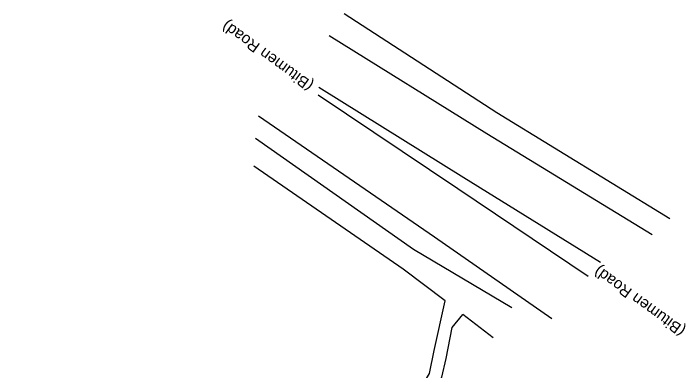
# Model space of a CAD drawing. Header units: metres. Extents: x 644418 to 1306172, y 3366650 to 6747308.
# Drawn here: x 656585.2 to 656737.5, y 3371300.1 to 3371381.2 of the extents above; entities that cross this region are included whole.
import ezdxf

# ---------------------------------------------------------------- set-up
doc = ezdxf.new("R2010")
doc.units = ezdxf.units.M
doc.header["$MEASUREMENT"] = 0
for name, color, linetype in [('Side Details', 251, 'Continuous'), ('SUB_ROAD_EDGE', 34, 'Continuous'), ('TOPO_TEXT', 251, 'Continuous')]:
    doc.layers.add(name, color=color, linetype=linetype)
doc.styles.get("Standard").update_dxf_attribs({"font": 'arial.ttf'})

msp = doc.modelspace()

# ---------------------------------------------------------------- linework, layer by layer
at = {"layer": 'SUB_ROAD_EDGE', "linetype": 'Continuous'}
for points in [[(656660.084, 3371381.246, 268.49), (656694.715, 3371358.792, 268.776), (656733.899, 3371334.731, 269.041)], [(656729.903, 3371331.086, 269.381), (656692.458, 3371353.938, 269.306), (656656.735, 3371376.205, 269.329)], [(656654.371, 3371364.512, 269.531), (656687.192, 3371344.056, 269.53), (656718.182, 3371324.88, 269.571)], [(656715.376, 3371321.612, 269.318), (656685.858, 3371341.492, 269.35), (656654.224, 3371362.704, 269.388)], [(656640.674, 3371358.068, 269.045), (656680.596, 3371330.627, 268.98), (656707.169, 3371312.088, 268.932)], [(656698.076, 3371314.518, 268.691), (656675.846, 3371327.765, 268.621), (656640.01, 3371352.919, 268.535)], [(656682.9817, 3371316.0647, 268.535), (656673.495, 3371323.304, 268.528), (656639.657, 3371346.61, 268.456)], [(656585.197, 3371229.126, 268.033), (656615.405, 3371251.44, 268.124), (656630.214, 3371260.404, 268.128), (656658.834, 3371280.086, 268.151), (656676.415, 3371294.604, 268.135), (656679.438, 3371299.637, 268.214), (656680.514, 3371304.833, 268.287), (656682.9817, 3371316.0647, 268.5)], [(656693.905, 3371307.729, 268.543), (656687.0048, 3371312.9946, 268.5379)]]:
    msp.add_polyline3d(points, dxfattribs=at)
at = {"layer": 'TOPO_TEXT'}
msp.add_polyline3d([(656587.004, 3371227.006, 268.033), (656617.367, 3371249.202, 268.086), (656631.737, 3371257.838, 268.126), (656660.324, 3371277.544, 268.149), (656678.821, 3371292.71, 268.137), (656682.232, 3371298.812, 268.217), (656683.228, 3371302.999, 268.285), (656684.566, 3371310.046, 268.492), (656687.0048, 3371312.9946, 268.5179)], dxfattribs=at)

# ---------------------------------------------------------------- texts
at = {"layer": 'Side Details'}
for p in [(656653.3599, 3371365.4298), (656737.6496, 3371309.8251)]:
    msp.add_text('(Bitumen Road)', height=2.5, rotation=144.100313, dxfattribs=at).set_placement(p)

doc.saveas('drawing.dxf')
